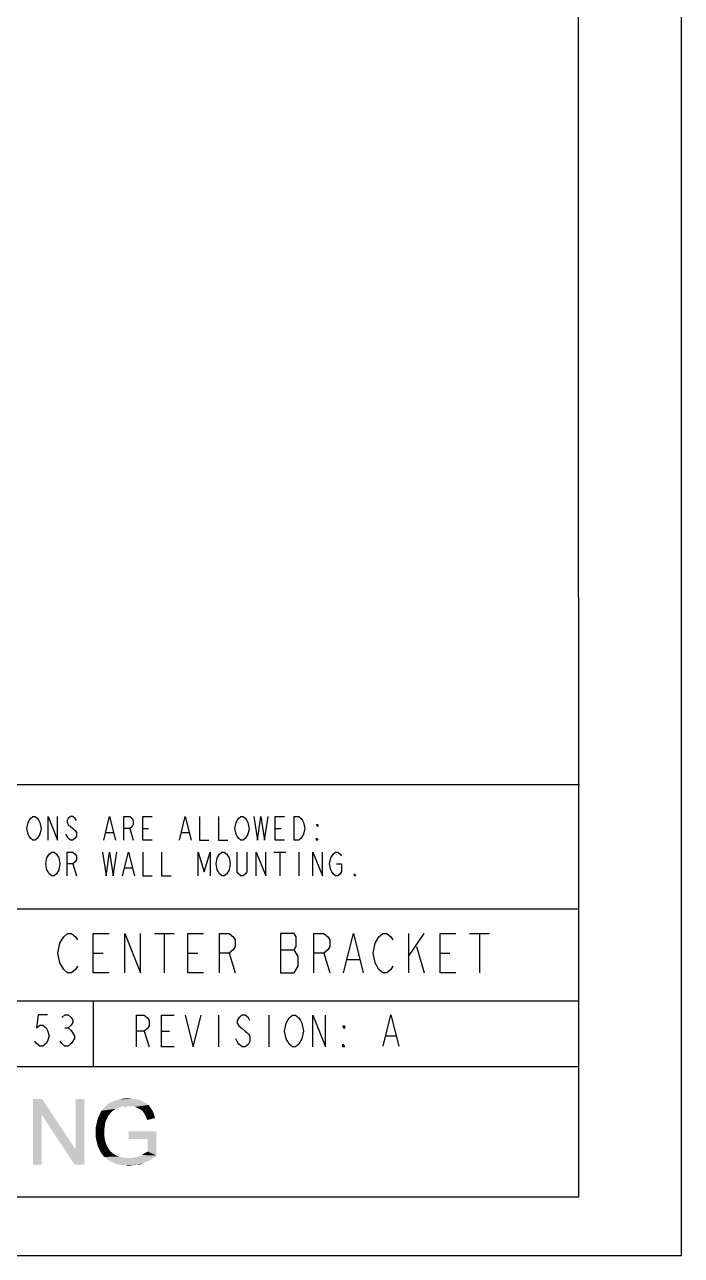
# Model space of a CAD drawing. Header units: inches. Extents: x 0 to 22, y 0 to 17.
# Drawn here: x 17 to 22, y 0 to 9.37 of the extents above; entities that cross this region are included whole.
import ezdxf

# ---------------------------------------------------------------- set-up
doc = ezdxf.new("R2010")
doc.units = ezdxf.units.IN
doc.header["$LTSCALE"] = 1.21
doc.header["$MEASUREMENT"] = 0
doc.layers.get('0').update_dxf_attribs({"linetype": 'CONTINUOUS'})

msp = doc.modelspace()

# ---------------------------------------------------------------- linework, layer by layer
at = {"color": 7}
for p, q in [((22, 0), (22, 17)), ((21.2146, 16.4758), (21.2161, 0.4428)), ((10.9309, 3.5817), (21.2248, 3.5836)), ((10.922, 2.6366), (21.2159, 2.6385)), ((10.916, 1.9366), (21.2161, 1.9366)), ((17.5243, 1.4366), (17.5243, 1.9366)), ((18.4757, 1.827), (18.4757, 1.587)), ((18.8597, 1.827), (18.8597, 1.587)), ((17.3076, 1.7312), (17.3316, 1.7312)), ((17.9117, 1.707), (17.9477, 1.587)), ((18.0437, 1.707), (18.1037, 1.707)), ((0.6285, 1.4366), (21.2161, 1.4366)), ((21.2161, 0.4428), (0.6285, 0.4428)), ((0, 0), (22, 0))]:
    msp.add_line(p, q, dxfattribs=at)
at = {"color": 1}
for p, q in [((17.6207, 3.2193), (17.6747, 3.2193)), ((17.8007, 3.2493), (17.8277, 3.1593)), ((17.8997, 3.2493), (17.9447, 3.2493)), ((18.1967, 3.2193), (18.2507, 3.2193)), ((18.9077, 3.2493), (18.9527, 3.2493)), ((18.8987, 3.0693), (18.9887, 3.0693)), ((18.9437, 3.0693), (18.9437, 2.8893)), ((19.0877, 3.0693), (19.0877, 2.8893)), ((17.3687, 2.9793), (17.3957, 2.8893)), ((17.7647, 2.9493), (17.8187, 2.9493))]:
    msp.add_line(p, q, dxfattribs=at)
at = {"color": 254, "true_color": 0xc2ced6}
for p, q in [((17.9881, 2.4504), (18.1381, 2.4504)), ((18.0631, 2.4504), (18.0631, 2.1504)), ((19.9231, 2.4504), (19.9231, 2.1504)), ((19.9231, 2.2754), (20.0431, 2.4504)), ((20.3881, 2.4504), (20.5381, 2.4504)), ((20.4631, 2.4504), (20.4631, 2.1504)), ((19.9831, 2.3504), (20.0431, 2.1504)), ((17.5231, 2.3004), (17.5981, 2.3004)), ((18.2431, 2.3004), (18.3181, 2.3004)), ((18.5581, 2.3004), (18.6031, 2.1504)), ((18.9481, 2.3254), (19.0531, 2.3254)), ((19.2781, 2.3004), (19.3231, 2.1504)), ((19.4581, 2.2504), (19.5481, 2.2504)), ((20.1631, 2.3004), (20.2381, 2.3004)), ((19.7534, 1.6711), (19.8254, 1.6711))]:
    msp.add_line(p, q, dxfattribs=at)
at = {"color": 1}
for points in [[(17.1167, 3.2043), (17.0987, 3.1743), (17.0807, 3.1593), (17.0627, 3.1593), (17.0447, 3.1743), (17.0357, 3.1893), (17.0267, 3.2043), (17.0177, 3.2493), (17.0267, 3.2943), (17.0447, 3.3243)], [(17.0447, 3.3243), (17.0627, 3.3393), (17.0807, 3.3393), (17.0987, 3.3243), (17.1077, 3.3093), (17.1167, 3.2943), (17.1257, 3.2493), (17.1167, 3.2043)], [(17.1797, 3.1593), (17.1797, 3.3393), (17.2517, 3.1593), (17.2517, 3.3393)], [(17.3957, 3.3093), (17.3867, 3.3243), (17.3687, 3.3393), (17.3507, 3.3393), (17.3327, 3.3243), (17.3237, 3.3093), (17.3237, 3.2943), (17.3327, 3.2793), (17.3507, 3.2643)], [(17.6027, 3.1593), (17.6477, 3.3393), (17.6927, 3.1593)], [(17.7557, 3.1593), (17.7557, 3.3393), (17.8007, 3.3393), (17.8187, 3.3243), (17.8277, 3.3093), (17.8277, 3.2793), (17.8187, 3.2643), (17.8007, 3.2493), (17.7557, 3.2493)], [(17.9717, 3.1593), (17.8997, 3.1593), (17.8997, 3.3393), (17.9717, 3.3393)], [(18.1787, 3.1593), (18.2237, 3.3393), (18.2687, 3.1593)], [(18.3317, 3.3393), (18.3317, 3.1593), (18.4037, 3.1593)], [(18.4757, 3.3393), (18.4757, 3.1593), (18.5477, 3.1593)], [(18.7007, 3.2043), (18.6827, 3.1743), (18.6647, 3.1593), (18.6467, 3.1593), (18.6287, 3.1743), (18.6197, 3.1893), (18.6107, 3.2043), (18.6017, 3.2493), (18.6107, 3.2943), (18.6287, 3.3243)], [(18.6287, 3.3243), (18.6467, 3.3393), (18.6647, 3.3393), (18.6827, 3.3243), (18.6917, 3.3093), (18.7007, 3.2943), (18.7097, 3.2493), (18.7007, 3.2043)], [(18.7457, 3.3393), (18.7727, 3.1593), (18.7997, 3.3393), (18.8267, 3.1593), (18.8537, 3.3393)], [(18.9797, 3.1593), (18.9077, 3.1593), (18.9077, 3.3393), (18.9797, 3.3393)], [(19.0517, 3.3393), (19.0877, 3.3393), (19.1057, 3.3243), (19.1147, 3.3093), (19.1237, 3.2943), (19.1327, 3.2493), (19.1237, 3.2043)], [(19.1237, 3.2043), (19.1057, 3.1743), (19.0877, 3.1593), (19.0517, 3.1593), (19.0517, 3.3393)], [(19.2317, 3.2793), (19.2317, 3.2643), (19.2227, 3.2793), (19.2317, 3.2793)], [(17.3507, 3.2643), (17.3867, 3.2343), (17.3957, 3.2193), (17.3957, 3.1893), (17.3867, 3.1743), (17.3687, 3.1593), (17.3507, 3.1593), (17.3327, 3.1743), (17.3237, 3.1893), (17.3147, 3.2043)], [(19.2317, 3.1593), (19.2227, 3.1593), (19.2227, 3.1743), (19.2317, 3.1593)], [(17.2607, 2.9343), (17.2427, 2.9043), (17.2247, 2.8893), (17.2067, 2.8893), (17.1887, 2.9043), (17.1797, 2.9193), (17.1707, 2.9343), (17.1617, 2.9793), (17.1707, 3.0243)], [(17.1707, 3.0243), (17.1887, 3.0543), (17.2067, 3.0693), (17.2247, 3.0693), (17.2427, 3.0543), (17.2517, 3.0393), (17.2607, 3.0243), (17.2697, 2.9793), (17.2607, 2.9343)], [(17.3237, 2.8893), (17.3237, 3.0693), (17.3687, 3.0693), (17.3867, 3.0543), (17.3957, 3.0393), (17.3957, 3.0093), (17.3867, 2.9943), (17.3687, 2.9793), (17.3237, 2.9793)], [(17.5937, 3.0693), (17.6207, 2.8893), (17.6477, 3.0693), (17.6747, 2.8893), (17.7017, 3.0693)], [(17.7467, 2.8893), (17.7917, 3.0693), (17.8367, 2.8893)], [(17.8997, 3.0693), (17.8997, 2.8893), (17.9717, 2.8893)], [(18.0437, 3.0693), (18.0437, 2.8893), (18.1157, 2.8893)], [(18.3227, 2.8893), (18.3227, 3.0693), (18.3677, 2.9193), (18.4127, 3.0693), (18.4127, 2.8893)], [(18.5387, 2.9043), (18.5207, 2.8893), (18.5027, 2.8893), (18.4847, 2.9043), (18.4757, 2.9193), (18.4667, 2.9343), (18.4577, 2.9793), (18.4667, 3.0243), (18.4847, 3.0543)], [(18.4847, 3.0543), (18.5027, 3.0693), (18.5207, 3.0693), (18.5387, 3.0543), (18.5477, 3.0393), (18.5567, 3.0243), (18.5657, 2.9793), (18.5567, 2.9343), (18.5387, 2.9043)], [(18.6917, 3.0693), (18.6917, 2.9193), (18.6827, 2.9043), (18.6647, 2.8893), (18.6467, 2.8893), (18.6287, 2.9043), (18.6197, 2.9193), (18.6197, 3.0693)], [(18.7637, 2.8893), (18.7637, 3.0693), (18.8357, 2.8893), (18.8357, 3.0693)], [(19.1957, 2.8893), (19.1957, 3.0693), (19.2677, 2.8893), (19.2677, 3.0693)], [(19.3757, 2.9793), (19.4117, 2.9793), (19.4117, 2.9193), (19.4027, 2.9043), (19.3847, 2.8893), (19.3667, 2.8893), (19.3487, 2.9043), (19.3397, 2.9193), (19.3307, 2.9343), (19.3217, 2.9793), (19.3307, 3.0243)], [(19.3307, 3.0243), (19.3487, 3.0543), (19.3667, 3.0693), (19.3847, 3.0693), (19.4027, 3.0543), (19.4117, 3.0393)], [(19.5197, 2.8893), (19.5107, 2.8893), (19.5107, 2.9043), (19.5197, 2.8893)]]:
    msp.add_lwpolyline(points, dxfattribs=at)
at = {"color": 254, "true_color": 0xc2ced6}
for points in [[(17.2981, 2.1754), (17.2681, 2.2254), (17.2531, 2.3004), (17.2681, 2.3754), (17.2831, 2.4004), (17.2981, 2.4254), (17.3281, 2.4504), (17.3581, 2.4504), (17.3881, 2.4254), (17.4031, 2.4004)], [(17.6431, 2.1504), (17.5231, 2.1504), (17.5231, 2.4504), (17.6431, 2.4504)], [(17.7631, 2.1504), (17.7631, 2.4504), (17.8831, 2.1504), (17.8831, 2.4504)], [(18.3631, 2.1504), (18.2431, 2.1504), (18.2431, 2.4504), (18.3631, 2.4504)], [(18.4831, 2.1504), (18.4831, 2.4504), (18.5581, 2.4504), (18.5881, 2.4254), (18.6031, 2.4004), (18.6031, 2.3504), (18.5881, 2.3254), (18.5581, 2.3004), (18.4831, 2.3004)], [(19.0831, 2.2754), (19.0531, 2.3254), (19.0681, 2.3504), (19.0681, 2.4254), (19.0531, 2.4504), (18.9481, 2.4504)], [(18.9481, 2.4504), (18.9481, 2.1504), (19.0531, 2.1504)], [(19.2031, 2.1504), (19.2031, 2.4504), (19.2781, 2.4504), (19.3081, 2.4254), (19.3231, 2.4004), (19.3231, 2.3504), (19.3081, 2.3254), (19.2781, 2.3004), (19.2031, 2.3004)], [(19.4281, 2.1504), (19.5031, 2.4504), (19.5781, 2.1504)], [(19.6681, 2.3754), (19.6981, 2.4254), (19.7281, 2.4504), (19.7581, 2.4504), (19.7881, 2.4254), (19.8031, 2.4004)], [(20.2831, 2.1504), (20.1631, 2.1504), (20.1631, 2.4504), (20.2831, 2.4504)], [(19.6981, 2.1754), (19.6681, 2.2254), (19.6531, 2.3004), (19.6681, 2.3754)], [(19.0531, 2.1504), (19.0831, 2.2004), (19.0831, 2.2754)], [(17.4031, 2.2004), (17.3881, 2.1754), (17.3581, 2.1504), (17.3281, 2.1504), (17.2981, 2.1754)], [(19.8031, 2.2004), (19.7881, 2.1754), (19.7581, 2.1504), (19.7281, 2.1504), (19.6981, 2.1754)], [(19.7294, 1.5911), (19.7894, 1.8311), (19.8494, 1.5911)]]:
    msp.add_lwpolyline(points, dxfattribs=at)
at = {"color": 7}
for points in [[(17.1756, 1.8312), (17.1036, 1.8312), (17.0916, 1.7312), (17.1156, 1.7512), (17.1396, 1.7512), (17.1636, 1.7312), (17.1756, 1.7112), (17.1876, 1.6712), (17.1756, 1.6312), (17.1636, 1.6112), (17.1396, 1.5912), (17.1156, 1.5912), (17.0916, 1.6112), (17.0796, 1.6312)], [(17.2836, 1.8112), (17.3076, 1.8312), (17.3316, 1.8312), (17.3556, 1.8112), (17.3676, 1.7912), (17.3676, 1.7712), (17.3556, 1.7512), (17.3316, 1.7312), (17.3556, 1.7112), (17.3676, 1.6912), (17.3796, 1.6712), (17.3796, 1.6512), (17.3676, 1.6312), (17.3556, 1.6112), (17.3316, 1.5912), (17.3076, 1.5912), (17.2836, 1.6112), (17.2716, 1.6312)], [(17.8517, 1.587), (17.8517, 1.827), (17.9117, 1.827), (17.9357, 1.807), (17.9477, 1.787), (17.9477, 1.747), (17.9357, 1.727), (17.9117, 1.707), (17.8517, 1.707)], [(18.1397, 1.587), (18.0437, 1.587), (18.0437, 1.827), (18.1397, 1.827)], [(18.2237, 1.827), (18.2837, 1.587), (18.3437, 1.827)], [(18.7157, 1.787), (18.7037, 1.807), (18.6797, 1.827), (18.6557, 1.827), (18.6317, 1.807), (18.6197, 1.787), (18.6197, 1.767), (18.6317, 1.747), (18.6557, 1.727), (18.6797, 1.707), (18.7037, 1.687), (18.7157, 1.667), (18.7157, 1.627), (18.7037, 1.607), (18.6797, 1.587), (18.6557, 1.587), (18.6317, 1.607), (18.6197, 1.627), (18.6077, 1.647)], [(19.0877, 1.607), (19.0637, 1.587), (19.0397, 1.587), (19.0157, 1.607), (19.0037, 1.627), (18.9917, 1.647), (18.9797, 1.707), (18.9917, 1.767), (19.0157, 1.807)], [(19.0157, 1.807), (19.0397, 1.827), (19.0637, 1.827), (19.0877, 1.807), (19.0997, 1.787), (19.1117, 1.767), (19.1237, 1.707), (19.1117, 1.647), (19.0877, 1.607)], [(19.1957, 1.587), (19.1957, 1.827), (19.2917, 1.587), (19.2917, 1.827)], [(19.4357, 1.747), (19.4357, 1.727), (19.4237, 1.747), (19.4357, 1.747)], [(19.4357, 1.587), (19.4237, 1.587), (19.4237, 1.607), (19.4357, 1.587)]]:
    msp.add_lwpolyline(points, dxfattribs=at)
for points in [[(17.1341, 1.1896), (17.1304, 1.0711), (17.0637, 0.6896)], [(17.1341, 1.1896), (17.0637, 0.6896), (17.0637, 1.1896)], [(17.1304, 1.0711), (17.1341, 1.1896), (17.3897, 0.8044)], [(17.3823, 0.6896), (17.3897, 0.8044), (17.4563, 1.1896)], [(17.3823, 0.6896), (17.4563, 1.1896), (17.4563, 0.6896)], [(17.4563, 1.1896), (17.3897, 0.8044), (17.3897, 1.1896)], [(17.7267, 1.1266), (17.7119, 1.1229), (17.586, 1.1007)], [(17.7267, 1.1266), (17.586, 1.1007), (17.6082, 1.1266)], [(17.7897, 1.1377), (17.6082, 1.1266), (17.6304, 1.1488)], [(17.7897, 1.1377), (17.7452, 1.134), (17.6082, 1.1266)], [(17.6082, 1.1266), (17.7452, 1.134), (17.7267, 1.1266)], [(17.9267, 1.1562), (17.6304, 1.1488), (17.6563, 1.1637)], [(17.6304, 1.1488), (17.9267, 1.1562), (17.9452, 1.1451)], [(17.6304, 1.1488), (17.9452, 1.1451), (17.7897, 1.1377)], [(17.8897, 1.1785), (17.9082, 1.1674), (17.6563, 1.1637)], [(17.8897, 1.1785), (17.6563, 1.1637), (17.6897, 1.1785)], [(17.6563, 1.1637), (17.9082, 1.1674), (17.9267, 1.1562)], [(17.8674, 1.1859), (17.6897, 1.1785), (17.7193, 1.1859)], [(17.6897, 1.1785), (17.8674, 1.1859), (17.8897, 1.1785)], [(17.8156, 1.1933), (17.8415, 1.1896), (17.7193, 1.1859)], [(17.8156, 1.1933), (17.7193, 1.1859), (17.7526, 1.1933)], [(17.7193, 1.1859), (17.8415, 1.1896), (17.8674, 1.1859)], [(17.7452, 1.134), (17.7897, 1.1377), (17.7674, 1.134)], [(17.7526, 1.1933), (17.7897, 1.197), (17.8156, 1.1933)], [(17.8082, 1.134), (17.7897, 1.1377), (17.9452, 1.1451)], [(17.8267, 1.134), (17.8082, 1.134), (17.9452, 1.1451)], [(17.8415, 1.1303), (17.8267, 1.134), (17.9452, 1.1451)], [(17.8415, 1.1303), (17.9452, 1.1451), (17.9563, 1.1266)], [(17.9563, 1.1266), (17.8563, 1.1229), (17.8415, 1.1303)], [(17.8711, 1.1155), (17.8563, 1.1229), (17.9563, 1.1266)], [(17.8711, 1.1155), (17.9563, 1.1266), (17.9674, 1.1118)], [(17.0637, 0.6896), (17.1304, 1.0711), (17.1304, 0.6896)], [(17.3897, 0.8044), (17.3823, 0.6896), (17.1304, 1.0711)], [(17.6267, 1.0377), (17.6156, 1.0155), (17.5489, 1.0044)], [(17.6267, 1.0377), (17.5489, 1.0044), (17.5563, 1.0377)], [(17.6378, 1.0637), (17.5563, 1.0377), (17.5711, 1.0711)], [(17.5563, 1.0377), (17.6378, 1.0637), (17.6267, 1.0377)], [(17.6674, 1.097), (17.5711, 1.0711), (17.586, 1.1007)], [(17.6674, 1.097), (17.6563, 1.0859), (17.5711, 1.0711)], [(17.5711, 1.0711), (17.6563, 1.0859), (17.6378, 1.0637)], [(17.7119, 1.1229), (17.6934, 1.1155), (17.586, 1.1007)], [(17.6934, 1.1155), (17.6823, 1.1081), (17.586, 1.1007)], [(17.586, 1.1007), (17.6823, 1.1081), (17.6674, 1.097)], [(17.9674, 1.1118), (17.886, 1.1081), (17.8711, 1.1155)], [(17.8971, 1.1007), (17.886, 1.1081), (17.9674, 1.1118)], [(17.8971, 1.1007), (17.9674, 1.1118), (17.9786, 1.0933)], [(17.9786, 1.0933), (17.9045, 1.0896), (17.8971, 1.1007)], [(17.9119, 1.0785), (17.9045, 1.0896), (17.9786, 1.0933)], [(17.9119, 1.0785), (17.9786, 1.0933), (17.986, 1.0711)], [(17.986, 1.0711), (17.9193, 1.0637), (17.9119, 1.0785)], [(17.9267, 1.0488), (17.9193, 1.0637), (17.986, 1.0711)], [(17.9267, 1.0488), (17.986, 1.0711), (17.9934, 1.0451)], [(17.9934, 1.0451), (17.9341, 1.0303), (17.9267, 1.0488)], [(17.6119, 0.9896), (17.5415, 0.9711), (17.5489, 1.0044)], [(17.5415, 0.9711), (17.6119, 0.9896), (17.6082, 0.9637)], [(17.6082, 0.9637), (17.5415, 0.934), (17.5415, 0.9711)], [(17.6082, 0.9637), (17.6082, 0.9377), (17.5415, 0.934)], [(17.5415, 0.934), (17.6082, 0.9377), (17.6082, 0.9081)], [(17.5489, 1.0044), (17.6156, 1.0155), (17.6119, 0.9896)], [(18.0045, 0.9451), (17.7934, 0.8859), (17.7934, 0.9451)], [(17.9378, 0.8859), (17.7934, 0.8859), (18.0045, 0.9451)], [(17.9378, 0.7896), (17.9378, 0.8859), (18.0045, 0.9451)], [(17.9378, 0.7896), (18.0045, 0.9451), (18.0045, 0.76)], [(17.6082, 0.9081), (17.5415, 0.9007), (17.5415, 0.934)], [(17.5415, 0.9007), (17.6082, 0.9081), (17.6119, 0.8785)], [(17.6119, 0.8785), (17.5489, 0.8674), (17.5415, 0.9007)], [(17.5489, 0.8674), (17.6119, 0.8785), (17.6193, 0.8525)], [(17.6193, 0.8525), (17.5563, 0.834), (17.5489, 0.8674)], [(17.5563, 0.834), (17.6193, 0.8525), (17.6304, 0.8266)], [(17.6304, 0.8266), (17.5711, 0.8044), (17.5563, 0.834)], [(17.6304, 0.8266), (17.6415, 0.8081), (17.5711, 0.8044)], [(17.5711, 0.8044), (17.6415, 0.8081), (17.6563, 0.7896)], [(17.6563, 0.7896), (17.586, 0.7748), (17.5711, 0.8044)], [(17.586, 0.7748), (17.6563, 0.7896), (17.6748, 0.7748)], [(17.6748, 0.7748), (17.6082, 0.7488), (17.586, 0.7748)], [(17.6748, 0.7748), (17.6971, 0.76), (17.6082, 0.7488)], [(17.6971, 0.76), (17.7193, 0.7525), (17.6082, 0.7488)], [(17.6082, 0.7488), (17.7193, 0.7525), (17.7415, 0.7451)], [(17.8119, 0.7414), (17.8341, 0.7451), (18.0045, 0.76)], [(17.8119, 0.7414), (18.0045, 0.76), (17.9786, 0.7414)], [(17.8341, 0.7451), (17.8526, 0.7488), (18.0045, 0.76)], [(17.8526, 0.7488), (17.8748, 0.7562), (18.0045, 0.76)], [(18.0045, 0.76), (17.8748, 0.7562), (17.8934, 0.7637)], [(17.8934, 0.7637), (17.923, 0.7822), (17.9378, 0.7896)], [(18.0045, 0.76), (17.8934, 0.7637), (17.9378, 0.7896)], [(17.8934, 0.7637), (17.9082, 0.7748), (17.923, 0.7822)], [(17.7415, 0.7451), (17.6341, 0.7303), (17.6082, 0.7488)], [(17.7415, 0.7451), (17.7637, 0.7414), (17.6341, 0.7303)], [(17.8119, 0.7414), (17.9786, 0.7414), (17.6341, 0.7303)], [(17.7897, 0.7414), (17.8119, 0.7414), (17.6341, 0.7303)], [(17.7637, 0.7414), (17.7897, 0.7414), (17.6341, 0.7303)], [(17.6341, 0.7303), (17.9786, 0.7414), (17.9526, 0.7229)], [(17.9526, 0.7229), (17.66, 0.7118), (17.6341, 0.7303)], [(17.66, 0.7118), (17.9526, 0.7229), (17.9267, 0.7118)], [(17.9267, 0.7118), (17.6934, 0.697), (17.66, 0.7118)], [(17.9267, 0.7118), (17.9008, 0.7007), (17.6934, 0.697)], [(17.7267, 0.6896), (17.6934, 0.697), (17.9008, 0.7007)], [(17.8489, 0.6896), (17.7267, 0.6896), (17.9008, 0.7007)], [(17.8489, 0.6896), (17.76, 0.6859), (17.7267, 0.6896)], [(17.76, 0.6859), (17.8489, 0.6896), (17.823, 0.6859)], [(17.823, 0.6859), (17.7971, 0.6822), (17.76, 0.6859)], [(17.8489, 0.6896), (17.9008, 0.7007), (17.8748, 0.6896)]]:
    msp.add_solid(points, dxfattribs=at)

doc.saveas('drawing.dxf')
